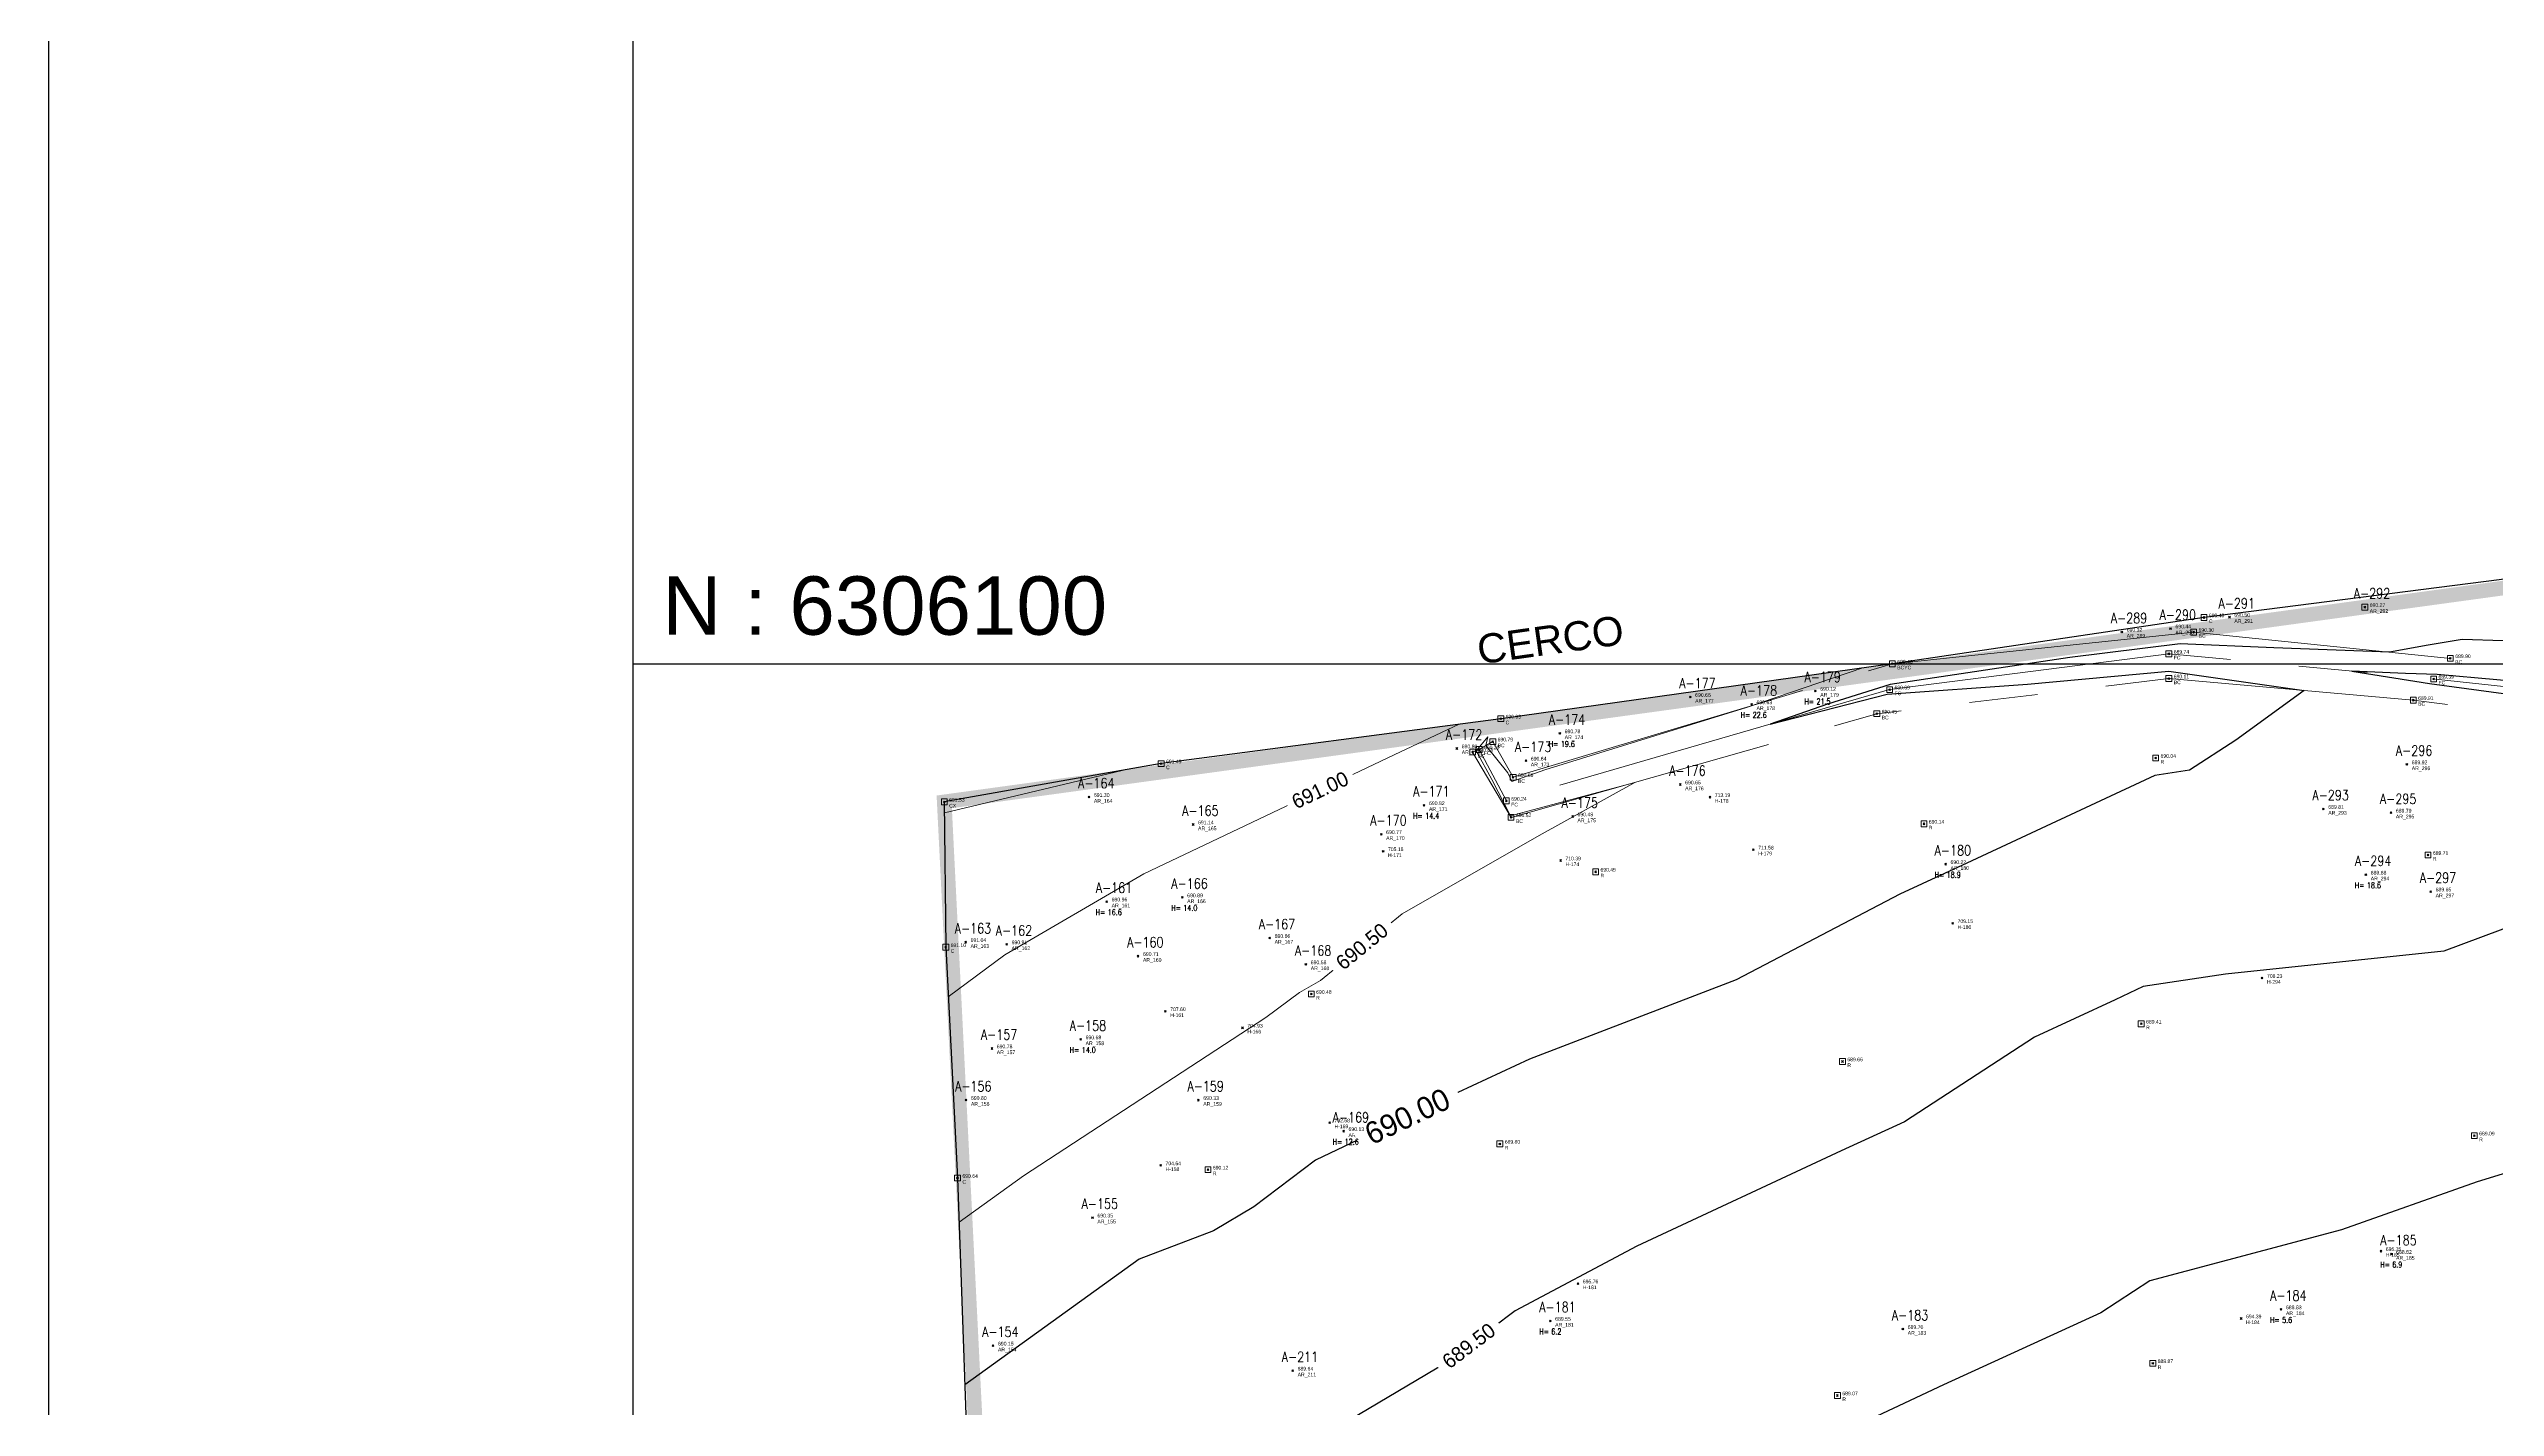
# Model space of a CAD drawing. Extents: x 350769 to 354978, y 6304672 to 6307963.
# Drawn here: x 352180 to 352263.7, y 6306074.6 to 6306121.1 of the extents above; entities that cross this region are included whole.
import ezdxf

# ---------------------------------------------------------------- set-up
doc = ezdxf.new("R2010")
doc.units = 0
doc.header["$PDMODE"] = 35
doc.header["$PDSIZE"] = 0.03
for name, pattern in [('4.0 - LO RECABARREN - DESNIVEL NUEVO$0$HIDDEN', [0.375, 0.25, -0.125]), ('CONTINUOS', [0]), ('DASHDOT', [1, 0.5, -0.25, 0, -0.25]), ('DASHED', [19.05, 12.7, -6.35]), ('PHANTOM', [23.5, 11.75, -2.35, 2.35, -2.35, 2.35, -2.35])]:
    doc.linetypes.add(name, pattern=pattern)
doc.layers.get('0').update_dxf_attribs({"linetype": 'CONTINUOUS'})
for name, color, linetype in [('-LAMINA 1_1250', 1, 'CONTINUOUS'), ('03_S2_Pav ext_Borde vereda', 7, 'CONTINUOUS'), ('1-ARBOL H1', 7, 'CONTINUOUS'), ('1-ARBOL H2', 1, 'CONTINUOUS'), ('1-ARBOL H3', 241, 'CONTINUOUS'), ('1-ARBOL NOMBRE', 3, 'CONTINUOUS'), ('1-ARBOL PTO', 7, 'CONTINUOUS'), ('1-CANAL', 150, 'PHANTOM'), ('1-CERCO', 252, 'CERCO_LINE'), ('1-coordenadas', 8, 'CONTINUOUS'), ('1-TEXTOS', 7, 'CONTINUOUS'), ('3-CANAL FDO', 141, 'PHANTOM'), ('C-TINN', 5, 'CONTINUOUS'), ('C-TOPO-MAJR', 9, 'CONTINUOUS'), ('C-TOPO-MINR', 8, 'CONTINUOUS'), ('V-NODE-TEXT DIC 2012', 31, 'CONTINUOUS')]:
    doc.layers.add(name, color=color, linetype=linetype)
doc.layers.add('0_ASD_LINEA OFICIAL', color=253, linetype='DASHDOT', lineweight=20)
doc.layers.add('0_ASD_TOPOGRAFIA_ELEMENTOS', color=7, linetype='CONTINUOS', lineweight=5, true_color=0xbdbdbd)
doc.styles.add('A', font='arial.ttf', dxfattribs={"height": 2})
doc.styles.add('ROMANS', font='romans.shx', dxfattribs={"width": 0.65})
doc.linetypes.add('CERCO_LINE', pattern='A,0.5,-0.2,[" X ",Standard,S=0.1,R=0,X=-0.1,Y=-0.05],-0.25', length=0.95)

# ---------------------------------------------------------------- blocks, each defined once
blk = doc.blocks.new('COORDENADAS')
at = {"layer": '-LAMINA 1_1250'}
blk.add_lwpolyline([(0, 0), (1436.25, 0), (1436.25, -923.479), (0, -923.479)], close=True, dxfattribs=at)
at = {"layer": '1-coordenadas'}
for p, q in [((20, -900.625), (20, -0.625)), ((20, -100.625), (1420, -100.625))]:
    blk.add_line(p, q, dxfattribs=at)
at = {"layer": '1-coordenadas', "style": 'A'}
blk.add_text('N : 6306100', height=2, dxfattribs=at).set_placement((21, -99.625))
blk = doc.blocks.new('A$C27410629')
at = {"layer": '0_ASD_LINEA OFICIAL', "ltscale": 8, "const_width": 0.5}
blk.add_lwpolyline([(110.932, 1279.578), (99.953, 1346.361), (6.684, 1333.564), (11.317, 1240.807), (13.576, 1195.446), (13.77, 1191.844), (39.524, 1192.667)], dxfattribs=at)
blk = doc.blocks.new('TOPOGRAFIA')
at = {"layer": '1-ARBOL H1', "color": 9, "lineweight": 0, "true_color": 0xbdbdbd}
for p in [(390240.466, 6303099.077), (390238.283, 6303098.615), (390231.716, 6303097.621), (390227.071, 6303095.162), (390244.923, 6303093.143), (390259.307, 6303092.782), (390216.208, 6303091.861), (390218.795, 6303092.005), (390215.317, 6303087.142), (390224.317, 6303084), (390260.175, 6303079.793), (390231.39, 6303077.502), (390256.405, 6303077.897)]:
    blk.add_point(p, dxfattribs=at)
at = {"layer": '1-ARBOL PTO', "color": 9, "lineweight": 0, "true_color": 0xbdbdbd}
for p in [(390254.639, 6303101.602), (390259.271, 6303101.944), (390250.954, 6303101.095), (390252.621, 6303101.211), (390240.466, 6303099.077), (390236.182, 6303098.867), (390238.283, 6303098.615), (390231.716, 6303097.621), (390228.192, 6303097.106), (390230.557, 6303096.686), (390260.71, 6303096.559), (390235.839, 6303095.871), (390215.602, 6303095.441), (390227.071, 6303095.162), (390232.153, 6303094.776), (390257.852, 6303095.032), (390260.166, 6303094.905), (390219.166, 6303094.502), (390225.604, 6303094.167), (390244.923, 6303093.143), (390259.307, 6303092.782), (390216.208, 6303091.861), (390218.795, 6303092.005), (390261.528, 6303092.204), (390221.788, 6303090.613), (390211.381, 6303090.472), (390212.784, 6303090.396), (390217.282, 6303089.995), (390223.024, 6303089.711), (390212.277, 6303086.833), (390215.317, 6303087.142), (390211.393, 6303085.065), (390219.346, 6303085.064), (390224.317, 6303084), (390215.722, 6303081.04), (390260.175, 6303079.793), (390231.39, 6303077.502), (390243.458, 6303077.223), (390256.405, 6303077.897), (390212.319, 6303076.655), (390222.574, 6303075.797)]:
    blk.add_point(p, dxfattribs=at)
at = {"layer": '1-CANAL', "color": 9, "lineweight": 0, "true_color": 0xbdbdbd, "flags": 128}
for points in [[(390253.414, 6303101.09), (390243.099, 6303100.007)], [(390262.2, 6303100.192), (390253.414, 6303101.09)], [(390229.421, 6303097.34), (390230.118, 6303096.118), (390243.099, 6303100.007)], [(390280.367, 6303098.056), (390262.2, 6303100.192)], [(390228.731, 6303096.983), (390230.048, 6303094.747), (390242.566, 6303098.295), (390252.564, 6303099.499), (390260.93, 6303098.761), (390279.6, 6303096.441), (390285.779, 6303096.223), (390298.376, 6303096.192), (390308.792, 6303096.443), (390318.517, 6303095.991), (390328.241, 6303095.594), (390336.107, 6303095.163)], [(390229.421, 6303097.34), (390228.955, 6303097.072), (390228.731, 6303096.983)]]:
    blk.add_lwpolyline(points, dxfattribs=at)
at = {"layer": '1-CERCO', "color": 9, "lineweight": 0, "true_color": 0xbdbdbd, "flags": 128}
blk.add_lwpolyline([(390327.287, 6303111.502), (390315.346, 6303109.667), (390303.406, 6303108.101), (390293.745, 6303107.091), (390275.997, 6303104.554), (390263.867, 6303102.883), (390253.767, 6303101.592), (390243.099, 6303100.007), (390229.695, 6303098.125), (390218.072, 6303096.588), (390210.647, 6303095.276), (390210.698, 6303090.299), (390211.101, 6303082.395), (390211.465, 6303072.025), (390211.99, 6303064.212), (390212.694, 6303049.474), (390213.171, 6303040.137), (390213.794, 6303028.341), (390214.128, 6303018.97), (390214.968, 6303007.586), (390216.456, 6302978.484), (390217.019, 6302967.12)], dxfattribs=at)
at = {"layer": '1-coordenadas', "color": 9, "linetype": '4.0 - LO RECABARREN - DESNIVEL NUEVO$0$HIDDEN', "lineweight": 0, "ltscale": 50, "true_color": 0xbdbdbd}
for p, q in [((390200, 6302300), (390200, 6303200)), ((390200, 6303100), (390900, 6303100))]:
    blk.add_line(p, q, dxfattribs=at)
at = {"layer": '3-CANAL FDO', "color": 9, "lineweight": 0, "true_color": 0xbdbdbd, "flags": 128}
for points in [[(390243.006, 6303099.122), (390252.564, 6303100.347), (390261.627, 6303099.487), (390279.898, 6303097.543), (390285.694, 6303097.041), (390298.371, 6303097.043), (390308.82, 6303097.129), (390318.804, 6303096.585), (390328.309, 6303096.467), (390336.311, 6303095.423)], [(390243.006, 6303099.122), (390229.888, 6303095.313)], [(390229.888, 6303095.313), (390228.955, 6303097.072)]]:
    blk.add_lwpolyline(points, dxfattribs=at)
at = {"layer": 'C-TINN', "color": 9, "linetype": 'Continuous', "lineweight": 0, "true_color": 0xbdbdbd}
for points, elevation in [([(390253.667, 6303101.492), (390253.667, 6303101.692), (390253.867, 6303101.692), (390253.867, 6303101.492), (390253.667, 6303101.492)], 690.484), ([(390259.171, 6303101.844), (390259.171, 6303102.044), (390259.371, 6303102.044), (390259.371, 6303101.844), (390259.171, 6303101.844)], 690.27), ([(390253.314, 6303100.99), (390253.314, 6303101.19), (390253.514, 6303101.19), (390253.514, 6303100.99), (390253.314, 6303100.99)], 690.305), ([(390242.999, 6303099.907), (390242.999, 6303100.107), (390243.199, 6303100.107), (390243.199, 6303099.907), (390242.999, 6303099.907)], 690.465), ([(390252.464, 6303100.247), (390252.464, 6303100.447), (390252.664, 6303100.447), (390252.664, 6303100.247), (390252.464, 6303100.247)], 689.74), ([(390262.1, 6303100.092), (390262.1, 6303100.292), (390262.3, 6303100.292), (390262.3, 6303100.092), (390262.1, 6303100.092)], 689.905), ([(390242.906, 6303099.022), (390242.906, 6303099.222), (390243.106, 6303099.222), (390243.106, 6303099.022), (390242.906, 6303099.022)], 689.89), ([(390252.464, 6303099.399), (390252.464, 6303099.599), (390252.664, 6303099.599), (390252.664, 6303099.399), (390252.464, 6303099.399)], 690.113), ([(390261.527, 6303099.387), (390261.527, 6303099.587), (390261.727, 6303099.587), (390261.727, 6303099.387), (390261.527, 6303099.387)], 689.393), ([(390229.595, 6303098.025), (390229.595, 6303098.225), (390229.795, 6303098.225), (390229.795, 6303098.025), (390229.595, 6303098.025)], 690.931), ([(390242.466, 6303098.195), (390242.466, 6303098.395), (390242.666, 6303098.395), (390242.666, 6303098.195), (390242.466, 6303098.195)], 690.453), ([(390260.83, 6303098.661), (390260.83, 6303098.861), (390261.03, 6303098.861), (390261.03, 6303098.661), (390260.83, 6303098.661)], 689.909), ([(390229.321, 6303097.24), (390229.321, 6303097.44), (390229.521, 6303097.44), (390229.521, 6303097.24), (390229.321, 6303097.24)], 690.793), ([(390217.972, 6303096.488), (390217.972, 6303096.688), (390218.172, 6303096.688), (390218.172, 6303096.488), (390217.972, 6303096.488)], 691.493), ([(390228.631, 6303096.883), (390228.631, 6303097.083), (390228.831, 6303097.083), (390228.831, 6303096.883), (390228.631, 6303096.883)], 690.834), ([(390228.855, 6303096.972), (390228.855, 6303097.172), (390229.055, 6303097.172), (390229.055, 6303096.972), (390228.855, 6303096.972)], 690.201), ([(390252.013, 6303096.677), (390252.013, 6303096.877), (390252.213, 6303096.877), (390252.213, 6303096.677), (390252.013, 6303096.677)], 690.041), ([(390230.018, 6303096.018), (390230.018, 6303096.218), (390230.218, 6303096.218), (390230.218, 6303096.018), (390230.018, 6303096.018)], 690.556), ([(390210.547, 6303095.176), (390210.547, 6303095.376), (390210.747, 6303095.376), (390210.747, 6303095.176), (390210.547, 6303095.176)], 691.532), ([(390229.788, 6303095.213), (390229.788, 6303095.413), (390229.988, 6303095.413), (390229.988, 6303095.213), (390229.788, 6303095.213)], 690.243), ([(390229.948, 6303094.647), (390229.948, 6303094.847), (390230.148, 6303094.847), (390230.148, 6303094.647), (390229.948, 6303094.647)], 690.524), ([(390244.081, 6303094.425), (390244.081, 6303094.625), (390244.281, 6303094.625), (390244.281, 6303094.425), (390244.081, 6303094.425)], 690.144), ([(390261.334, 6303093.356), (390261.334, 6303093.556), (390261.534, 6303093.556), (390261.534, 6303093.356), (390261.334, 6303093.356)], 689.712), ([(390232.842, 6303092.781), (390232.842, 6303092.981), (390233.042, 6303092.981), (390233.042, 6303092.781), (390232.842, 6303092.781)], 690.452), ([(390210.598, 6303090.199), (390210.598, 6303090.399), (390210.798, 6303090.399), (390210.798, 6303090.199), (390210.598, 6303090.199)], 691.1), ([(390223.11, 6303088.596), (390223.11, 6303088.796), (390223.31, 6303088.796), (390223.31, 6303088.596), (390223.11, 6303088.596)], 690.48), ([(390251.518, 6303087.579), (390251.518, 6303087.779), (390251.718, 6303087.779), (390251.718, 6303087.579), (390251.518, 6303087.579)], 689.412), ([(390241.292, 6303086.287), (390241.292, 6303086.487), (390241.492, 6303086.487), (390241.492, 6303086.287), (390241.292, 6303086.287)], 689.658), ([(390262.919, 6303083.749), (390262.919, 6303083.949), (390263.119, 6303083.949), (390263.119, 6303083.749), (390262.919, 6303083.749)], 689.093), ([(390229.565, 6303083.466), (390229.565, 6303083.666), (390229.765, 6303083.666), (390229.765, 6303083.466), (390229.565, 6303083.466)], 689.796), ([(390211.001, 6303082.295), (390211.001, 6303082.495), (390211.201, 6303082.495), (390211.201, 6303082.295), (390211.001, 6303082.295)], 690.636), ([(390219.575, 6303082.581), (390219.575, 6303082.781), (390219.775, 6303082.781), (390219.775, 6303082.581), (390219.575, 6303082.581)], 690.119), ([(390251.914, 6303075.951), (390251.914, 6303076.151), (390252.114, 6303076.151), (390252.114, 6303075.951), (390251.914, 6303075.951)], 688.868), ([(390241.12, 6303074.849), (390241.12, 6303075.049), (390241.32, 6303075.049), (390241.32, 6303074.849), (390241.12, 6303074.849)], 689.067)]:
    blk.add_lwpolyline(points, dxfattribs=dict(at, elevation=elevation))
for p in [(390253.767, 6303101.592, 690.484), (390259.271, 6303101.944, 690.27), (390253.414, 6303101.09, 690.305), (390243.099, 6303100.007, 690.465), (390252.564, 6303100.347, 689.74), (390262.2, 6303100.192, 689.905), (390243.006, 6303099.122, 689.89), (390252.564, 6303099.499, 690.113), (390261.627, 6303099.487, 689.393), (390229.695, 6303098.125, 690.931), (390242.566, 6303098.295, 690.453), (390260.93, 6303098.761, 689.909), (390229.421, 6303097.34, 690.793), (390218.072, 6303096.588, 691.493), (390228.731, 6303096.983, 690.834), (390228.955, 6303097.072, 690.201), (390252.113, 6303096.777, 690.041), (390230.118, 6303096.118, 690.556), (390210.647, 6303095.276, 691.532), (390229.888, 6303095.313, 690.243), (390230.048, 6303094.747, 690.524), (390244.181, 6303094.525, 690.144), (390261.434, 6303093.456, 689.712), (390232.942, 6303092.881, 690.452), (390210.698, 6303090.299, 691.1), (390223.21, 6303088.696, 690.48), (390251.618, 6303087.679, 689.412), (390241.392, 6303086.387, 689.658), (390229.665, 6303083.566, 689.796), (390263.019, 6303083.849, 689.093), (390211.101, 6303082.395, 690.636), (390219.675, 6303082.681, 690.119), (390252.014, 6303076.051, 688.868), (390241.22, 6303074.949, 689.067)]:
    blk.add_point(p, dxfattribs=at)
at = {"layer": 'C-TOPO-MAJR', "color": 9, "linetype": 'Continuous', "lineweight": -3, "true_color": 0xbdbdbd, "elevation": 690}
blk.add_lwpolyline([(390266.81, 6303100.701), (390262.599, 6303100.836), (390261.438, 6303100.648), (390260.113, 6303100.405), (390256.161, 6303100.554), (390252.955, 6303100.689), (390249.17, 6303100.225), (390243.024, 6303099.291), (390240.877, 6303098.626), (390238.918, 6303097.935), (390242.92, 6303098.96), (390247.721, 6303099.308), (390252.564, 6303099.756), (390257.198, 6303099.09), (390254.852, 6303097.393), (390253.275, 6303096.363), (390252.081, 6303096.184), (390245.644, 6303093.178), (390243.355, 6303092.114), (390237.752, 6303089.184), (390230.684, 6303086.463), (390227.74, 6303085.096), (390223.356, 6303083.007), (390221.243, 6303081.409), (390219.865, 6303080.594), (390217.315, 6303079.618), (390211.35, 6303075.311)], dxfattribs=at)
at = {"layer": 'C-TOPO-MINR', "color": 9, "linetype": 'Continuous', "lineweight": -3, "true_color": 0xbdbdbd}
for points, elevation in [([(390271.965, 6303098.73), (390261.747, 6303099.634), (390260.663, 6303099.675), (390258.832, 6303099.752), (390261.482, 6303099.336), (390266.797, 6303098.611)], 689.5), ([(390267.088, 6303092.073), (390261.977, 6303090.166), (390254.497, 6303089.374), (390251.687, 6303088.952), (390250.724, 6303088.502), (390247.96, 6303087.217), (390243.516, 6303084.32), (390241.346, 6303083.329), (390234.357, 6303080.067), (390230.191, 6303077.851), (390227.831, 6303076.067), (390222.495, 6303072.907), (390220.611, 6303071.921), (390218.96, 6303071.08), (390211.724, 6303068.166)], 689.5), ([(390266.278, 6303083.234), (390263.113, 6303082.267), (390258.47, 6303080.626), (390251.918, 6303078.872), (390250.239, 6303077.778), (390244.854, 6303075.32), (390241.408, 6303073.696), (390239.977, 6303073.436), (390230.633, 6303069.537), (390225.328, 6303066.478), (390220.866, 6303064.141), (390216.887, 6303062.116), (390212.224, 6303059.316)], 689)]:
    blk.add_lwpolyline(points, dxfattribs=dict(at, elevation=elevation))
at = {"layer": 'C-TOPO-MINR', "color": 9, "linetype": 'Continuous', "lineweight": 0, "true_color": 0xbdbdbd}
for points, elevation in [([(390242.092, 6303099.866), (390238.106, 6303098.511), (390231.202, 6303096.371), (390230.077, 6303095.974), (390229.935, 6303096.268), (390229.19, 6303097.207), (390229.258, 6303097.503), (390228.849, 6303097.03), (390229.385, 6303096.039), (390230.034, 6303094.795), (390234.279, 6303095.946), (390231.013, 6303094.125), (390226.318, 6303091.446), (390223.522, 6303089.164), (390222.806, 6303088.748), (390221.658, 6303087.888), (390213.356, 6303082.47), (390211.154, 6303080.88)], 690.5), ([(390228.268, 6303097.936), (390226.046, 6303096.884), (390217.477, 6303092.812), (390212.716, 6303090.04), (390210.785, 6303088.596)], 691), ([(390210.651, 6303094.907), (390216.739, 6303096.353)], 691.5)]:
    blk.add_lwpolyline(points, dxfattribs=dict(at, elevation=elevation))
at = {"layer": 'V-NODE-TEXT DIC 2012', "color": 9, "lineweight": 0, "true_color": 0xbdbdbd}
for p in [(390253.767, 6303101.592), (390254.639, 6303101.602), (390259.271, 6303101.944), (390250.954, 6303101.095), (390252.621, 6303101.211), (390253.414, 6303101.09), (390243.099, 6303100.007), (390252.564, 6303100.347), (390262.2, 6303100.192), (390240.466, 6303099.077), (390243.006, 6303099.122), (390252.564, 6303099.499), (390261.627, 6303099.487), (390229.695, 6303098.125), (390236.182, 6303098.867), (390238.283, 6303098.615), (390242.566, 6303098.295), (390260.93, 6303098.761), (390229.421, 6303097.34), (390231.716, 6303097.621), (390218.072, 6303096.588), (390228.192, 6303097.106), (390228.731, 6303096.983), (390228.955, 6303097.072), (390230.557, 6303096.686), (390252.113, 6303096.777), (390260.71, 6303096.559), (390230.118, 6303096.118), (390235.839, 6303095.871), (390210.647, 6303095.276), (390215.602, 6303095.441), (390227.071, 6303095.162), (390229.888, 6303095.313), (390232.153, 6303094.776), (390236.855, 6303095.439), (390257.852, 6303095.032), (390260.166, 6303094.905), (390219.166, 6303094.502), (390225.604, 6303094.167), (390230.048, 6303094.747), (390244.181, 6303094.525), (390225.669, 6303093.584), (390231.743, 6303093.269), (390238.343, 6303093.639), (390244.923, 6303093.143), (390261.434, 6303093.456), (390232.942, 6303092.881), (390259.307, 6303092.782), (390216.208, 6303091.861), (390218.795, 6303092.005), (390261.528, 6303092.204), (390221.788, 6303090.613), (390245.165, 6303091.12), (390210.698, 6303090.299), (390211.381, 6303090.472), (390212.784, 6303090.396), (390217.282, 6303089.995), (390223.024, 6303089.711), (390255.756, 6303089.243), (390218.216, 6303088.105), (390223.21, 6303088.696), (390220.855, 6303087.54), (390251.618, 6303087.679), (390212.277, 6303086.833), (390215.317, 6303087.142), (390241.392, 6303086.387), (390211.393, 6303085.065), (390219.346, 6303085.064), (390223.837, 6303084.295), (390224.317, 6303084), (390229.665, 6303083.566), (390263.019, 6303083.849), (390211.101, 6303082.395), (390218.054, 6303082.828), (390219.675, 6303082.681), (390215.722, 6303081.04), (390259.824, 6303079.891), (390260.175, 6303079.793), (390232.339, 6303078.783), (390231.39, 6303077.502), (390243.458, 6303077.223), (390255.038, 6303077.586), (390256.405, 6303077.897), (390212.319, 6303076.655), (390222.574, 6303075.797), (390252.014, 6303076.051), (390241.22, 6303074.949)]:
    blk.add_point(p, dxfattribs=at)
at = {"layer": '1-ARBOL H2', "color": 9, "lineweight": 0, "true_color": 0xbdbdbd, "style": 'ROMANS', "width": 0.8}
for p in [(390237.906, 6303098.153), (390240.089, 6303098.615), (390231.339, 6303097.159), (390226.694, 6303094.7), (390244.546, 6303092.681), (390258.93, 6303092.32), (390215.831, 6303091.399), (390218.418, 6303091.543), (390214.94, 6303086.68), (390223.94, 6303083.538), (390259.798, 6303079.331), (390231.013, 6303077.04), (390256.028, 6303077.435)]:
    blk.add_text('H=', height=0.2, dxfattribs=at).set_placement(p)
at = {"layer": '1-ARBOL H3', "color": 9, "lineweight": 0, "true_color": 0xbdbdbd, "style": 'ROMANS', "width": 0.8}
for s, p in [('22.6', (390238.319, 6303098.153)), ('21.5', (390240.502, 6303098.615)), ('19.6', (390231.752, 6303097.159)), ('14.4', (390227.107, 6303094.7)), ('18.9', (390244.959, 6303092.681)), ('18.6', (390259.343, 6303092.32)), ('16.6', (390216.244, 6303091.399)), ('14.0', (390218.831, 6303091.543)), ('14.0', (390215.353, 6303086.68)), ('12.6', (390224.353, 6303083.538)), ('6.9', (390260.211, 6303079.331)), ('6.2', (390231.426, 6303077.04)), ('5.6', (390256.441, 6303077.435))]:
    blk.add_text(s, height=0.2, dxfattribs=at).set_placement(p)
at = {"layer": '1-ARBOL NOMBRE', "color": 9, "lineweight": 0, "true_color": 0xbdbdbd, "style": 'ROMANS', "width": 0.8}
for s, p in [('A-292', (390258.894, 6303102.244)), ('A-289', (390250.577, 6303101.395)), ('A-290', (390252.244, 6303101.511)), ('A-291', (390254.262, 6303101.902)), ('A-177', (390235.805, 6303099.167)), ('A-178', (390237.906, 6303098.915)), ('A-179', (390240.089, 6303099.377)), ('A-174', (390231.339, 6303097.921)), ('A-172', (390227.815, 6303097.406)), ('A-173', (390230.18, 6303096.986)), ('A-176', (390235.462, 6303096.171)), ('A-296', (390260.333, 6303096.859)), ('A-164', (390215.225, 6303095.741)), ('A-171', (390226.694, 6303095.462)), ('A-293', (390257.475, 6303095.332)), ('A-165', (390218.789, 6303094.802)), ('A-170', (390225.227, 6303094.467)), ('A-175', (390231.776, 6303095.076)), ('A-295', (390259.789, 6303095.205)), ('A-180', (390244.546, 6303093.443)), ('A-294', (390258.93, 6303093.082)), ('A-161', (390215.831, 6303092.161)), ('A-166', (390218.418, 6303092.305)), ('A-297', (390261.151, 6303092.504)), ('A-163', (390211.004, 6303090.772)), ('A-162', (390212.407, 6303090.696)), ('A-160', (390216.905, 6303090.295)), ('A-167', (390221.411, 6303090.913)), ('A-168', (390222.647, 6303090.011)), ('A-157', (390211.9, 6303087.133)), ('A-158', (390214.94, 6303087.442)), ('A-156', (390211.016, 6303085.365)), ('A-159', (390218.969, 6303085.364)), ('A-169', (390223.94, 6303084.3)), ('A-155', (390215.345, 6303081.34)), ('A-185', (390259.798, 6303080.093)), ('A-181', (390231.013, 6303077.802)), ('A-184', (390256.028, 6303078.197)), ('A-154', (390211.942, 6303076.955)), ('A-183', (390243.081, 6303077.523)), ('A-211', (390222.197, 6303076.097))]:
    blk.add_text(s, height=0.35, dxfattribs=at).set_placement(p)
at = {"layer": '1-coordenadas', "color": 9, "lineweight": 0, "true_color": 0xbdbdbd, "style": 'A'}
blk.add_text('N : 6306100', height=2, dxfattribs=at).set_placement((390201, 6303101))
at = {"layer": '1-TEXTOS', "color": 9, "lineweight": 0, "true_color": 0xbdbdbd, "style": 'A'}
blk.add_text('CERCO', height=1, rotation=7.99548, dxfattribs=at).set_placement((390228.964, 6303099.984))
at = {"layer": 'V-NODE-TEXT DIC 2012', "color": 9, "lineweight": 0, "true_color": 0xbdbdbd}
for s, height, p in [('690.48', 0.125, (390253.934, 6303101.6)), ('C', 0.125, (390253.934, 6303101.4)), ('AR_291', 0.127, (390254.806, 6303101.407)), ('690.50', 0.127, (390254.806, 6303101.609)), ('AR_292', 0.127, (390259.438, 6303101.749)), ('690.27', 0.127, (390259.438, 6303101.951)), ('AR_289', 0.127, (390251.121, 6303100.9)), ('690.32', 0.127, (390251.121, 6303101.102)), ('AR_290', 0.127, (390252.788, 6303101.016)), ('690.44', 0.127, (390252.788, 6303101.218)), ('690.30', 0.125, (390253.581, 6303101.098)), ('BC', 0.125, (390253.581, 6303100.898)), ('690.46', 0.125, (390243.266, 6303100.015)), ('BCYC', 0.125, (390243.266, 6303099.815)), ('689.74', 0.125, (390252.731, 6303100.355)), ('FC', 0.125, (390252.731, 6303100.155)), ('689.90', 0.125, (390262.367, 6303100.2)), ('BC', 0.125, (390262.367, 6303100)), ('690.66', 0.127, (390236.349, 6303098.874)), ('AR_179', 0.127, (390240.633, 6303098.882)), ('690.12', 0.127, (390240.633, 6303099.084)), ('689.89', 0.125, (390243.173, 6303099.13)), ('FC', 0.125, (390243.173, 6303098.93)), ('690.11', 0.125, (390252.731, 6303099.507)), ('BC', 0.125, (390252.731, 6303099.307)), ('689.39', 0.125, (390261.794, 6303099.495)), ('FC', 0.125, (390261.794, 6303099.295)), ('690.93', 0.125, (390229.862, 6303098.133)), ('AR_177', 0.127, (390236.349, 6303098.672)), ('AR_178', 0.127, (390238.45, 6303098.42)), ('690.63', 0.127, (390238.45, 6303098.622)), ('690.45', 0.125, (390242.733, 6303098.303)), ('BC', 0.125, (390242.733, 6303098.103)), ('689.91', 0.125, (390261.097, 6303098.769)), ('BC', 0.125, (390261.097, 6303098.569)), ('690.79', 0.125, (390229.588, 6303097.348)), ('BC', 0.125, (390229.588, 6303097.148)), ('C', 0.125, (390229.862, 6303097.933)), ('AR_174', 0.127, (390231.883, 6303097.426)), ('690.78', 0.127, (390231.883, 6303097.628)), ('691.49', 0.125, (390218.239, 6303096.596)), ('C', 0.125, (390218.239, 6303096.396)), ('AR_172', 0.127, (390228.359, 6303096.911)), ('690.80', 0.127, (390228.359, 6303097.113)), ('690.83', 0.125, (390228.898, 6303096.991)), ('BC', 0.125, (390228.898, 6303096.791)), ('690.20', 0.125, (390229.122, 6303097.08)), ('FC', 0.125, (390229.122, 6303096.88)), ('AR_173', 0.127, (390230.724, 6303096.491)), ('690.64', 0.127, (390230.724, 6303096.693)), ('690.04', 0.125, (390252.28, 6303096.785)), ('R', 0.125, (390252.28, 6303096.585)), ('AR_296', 0.127, (390260.877, 6303096.364)), ('689.92', 0.127, (390260.877, 6303096.566)), ('690.56', 0.125, (390230.285, 6303096.126)), ('BC', 0.125, (390230.285, 6303095.926)), ('AR_176', 0.127, (390236.006, 6303095.676)), ('690.65', 0.127, (390236.006, 6303095.878)), ('691.53', 0.125, (390210.814, 6303095.284)), ('CX', 0.125, (390210.814, 6303095.084)), ('AR_164', 0.127, (390215.769, 6303095.246)), ('691.30', 0.127, (390215.769, 6303095.448)), ('AR_171', 0.127, (390227.238, 6303094.967)), ('690.82', 0.127, (390227.238, 6303095.169)), ('690.24', 0.125, (390230.055, 6303095.321)), ('FC', 0.125, (390230.055, 6303095.121)), ('690.52', 0.125, (390230.215, 6303094.755)), ('690.48', 0.127, (390232.32, 6303094.783)), ('713.19', 0.125, (390237.022, 6303095.447)), ('H-178', 0.125, (390237.022, 6303095.247)), ('AR_293', 0.127, (390258.019, 6303094.837)), ('689.81', 0.127, (390258.019, 6303095.039)), ('AR_295', 0.127, (390260.333, 6303094.71)), ('689.79', 0.127, (390260.333, 6303094.912)), ('AR_165', 0.127, (390219.333, 6303094.307)), ('691.14', 0.127, (390219.333, 6303094.509)), ('AR_170', 0.127, (390225.771, 6303093.972)), ('690.77', 0.127, (390225.771, 6303094.174)), ('BC', 0.125, (390230.215, 6303094.555)), ('AR_175', 0.127, (390232.32, 6303094.581)), ('690.14', 0.125, (390244.348, 6303094.533)), ('R', 0.125, (390244.348, 6303094.333)), ('705.18', 0.125, (390225.836, 6303093.592)), ('H-171', 0.125, (390225.836, 6303093.392)), ('710.39', 0.125, (390231.91, 6303093.277)), ('H-174', 0.125, (390231.91, 6303093.077)), ('711.58', 0.125, (390238.51, 6303093.647)), ('H-179', 0.125, (390238.51, 6303093.447)), ('690.22', 0.127, (390245.09, 6303093.15)), ('689.71', 0.125, (390261.601, 6303093.464)), ('R', 0.125, (390261.601, 6303093.264)), ('690.45', 0.125, (390233.109, 6303092.889)), ('R', 0.125, (390233.109, 6303092.689)), ('AR_180', 0.127, (390245.09, 6303092.948)), ('AR_294', 0.127, (390259.474, 6303092.587)), ('689.68', 0.127, (390259.474, 6303092.789)), ('689.65', 0.127, (390261.695, 6303092.211)), ('AR_161', 0.127, (390216.375, 6303091.666)), ('690.96', 0.127, (390216.375, 6303091.868)), ('AR_166', 0.127, (390218.962, 6303091.81)), ('690.89', 0.127, (390218.962, 6303092.012)), ('AR_297', 0.127, (390261.695, 6303092.009)), ('691.04', 0.127, (390211.548, 6303090.479)), ('690.66', 0.127, (390221.955, 6303090.62)), ('709.15', 0.125, (390245.332, 6303091.128)), ('H-180', 0.125, (390245.332, 6303090.928)), ('691.10', 0.125, (390210.865, 6303090.307)), ('C', 0.125, (390210.865, 6303090.107)), ('AR_163', 0.127, (390211.548, 6303090.277)), ('AR_162', 0.127, (390212.951, 6303090.201)), ('690.91', 0.127, (390212.951, 6303090.403)), ('AR_160', 0.127, (390217.449, 6303089.8)), ('690.71', 0.127, (390217.449, 6303090.002)), ('AR_167', 0.127, (390221.955, 6303090.418)), ('690.58', 0.127, (390223.191, 6303089.718)), ('AR_168', 0.127, (390223.191, 6303089.516)), ('708.23', 0.125, (390255.923, 6303089.251)), ('H-294', 0.125, (390255.923, 6303089.051)), ('707.60', 0.125, (390218.383, 6303088.113)), ('690.48', 0.125, (390223.377, 6303088.704)), ('R', 0.125, (390223.377, 6303088.504)), ('690.68', 0.127, (390215.484, 6303087.149)), ('H-161', 0.125, (390218.383, 6303087.913)), ('704.93', 0.125, (390221.022, 6303087.548)), ('H-166', 0.125, (390221.022, 6303087.348)), ('689.41', 0.125, (390251.785, 6303087.687)), ('R', 0.125, (390251.785, 6303087.487)), ('AR_157', 0.127, (390212.444, 6303086.638)), ('690.78', 0.127, (390212.444, 6303086.84)), ('AR_158', 0.127, (390215.484, 6303086.947)), ('689.66', 0.125, (390241.559, 6303086.395)), ('R', 0.125, (390241.559, 6303086.195)), ('AR_156', 0.127, (390211.56, 6303084.87)), ('690.80', 0.127, (390211.56, 6303085.072)), ('AR_159', 0.127, (390219.513, 6303084.869)), ('690.33', 0.127, (390219.513, 6303085.071)), ('702.68', 0.125, (390224.004, 6303084.303)), ('H-169', 0.125, (390224.004, 6303084.103)), ('AR_169', 0.127, (390224.484, 6303083.805)), ('690.13', 0.127, (390224.484, 6303084.007)), ('689.09', 0.125, (390263.186, 6303083.857)), ('689.80', 0.125, (390229.832, 6303083.574)), ('R', 0.125, (390229.832, 6303083.374)), ('R', 0.125, (390263.186, 6303083.657)), ('690.64', 0.125, (390211.268, 6303082.403)), ('C', 0.125, (390211.268, 6303082.203)), ('704.64', 0.125, (390218.221, 6303082.836)), ('H-158', 0.125, (390218.221, 6303082.636)), ('690.12', 0.125, (390219.842, 6303082.689)), ('R', 0.125, (390219.842, 6303082.489)), ('AR_155', 0.127, (390215.889, 6303080.845)), ('690.35', 0.127, (390215.889, 6303081.047)), ('695.75', 0.125, (390259.991, 6303079.899)), ('H-185', 0.125, (390259.991, 6303079.699)), ('AR_185', 0.127, (390260.342, 6303079.598)), ('688.82', 0.127, (390260.342, 6303079.8)), ('695.76', 0.125, (390232.506, 6303078.791)), ('H-181', 0.125, (390232.506, 6303078.591)), ('688.83', 0.127, (390256.572, 6303077.904)), ('AR_181', 0.127, (390231.557, 6303077.307)), ('689.55', 0.127, (390231.557, 6303077.509)), ('689.70', 0.127, (390243.625, 6303077.23)), ('694.39', 0.125, (390255.205, 6303077.594)), ('H-184', 0.125, (390255.205, 6303077.394)), ('AR_184', 0.127, (390256.572, 6303077.702)), ('AR_154', 0.127, (390212.486, 6303076.46)), ('690.15', 0.127, (390212.486, 6303076.662)), ('AR_183', 0.127, (390243.625, 6303077.028)), ('AR_211', 0.127, (390222.741, 6303075.602)), ('689.64', 0.127, (390222.741, 6303075.804)), ('688.87', 0.125, (390252.181, 6303076.059)), ('R', 0.125, (390252.181, 6303075.859)), ('689.07', 0.125, (390241.387, 6303074.957)), ('R', 0.125, (390241.387, 6303074.757))]:
    blk.add_text(s, height=height, dxfattribs=at).set_placement(p)
at = {"layer": 'C-TOPO-MAJR', "color": 9, "linetype": 'Continuous', "lineweight": 0, "true_color": 0xbdbdbd, "insert": (390226.501, 6303084.506, 690), "char_height": 0.75, "width": 3.75143, "attachment_point": 5, "rotation": 25.47598, "bg_fill": 3, "box_fill_scale": 1.042333, "bg_fill_color": 256, "bg_fill_true_color": 13158600, "bg_fill_transparency": 0}
blk.add_mtext('690.00', dxfattribs=at)
at = {"layer": 'C-TOPO-MINR', "color": 9, "linetype": 'Continuous', "lineweight": 0, "true_color": 0xbdbdbd, "char_height": 0.5, "attachment_point": 5, "bg_fill": 3, "box_fill_scale": 1.0635, "bg_fill_color": 256, "bg_fill_true_color": 13158600, "bg_fill_transparency": 0}
for s, insert, width, rotation in [('691.00', (390223.513, 6303095.68, 691), 2.40476, 25.41635), ('690.50', (390224.945, 6303090.326, 690.5), 2.50095, 39.22076), ('689.50', (390228.603, 6303076.651, 689.5), 2.50095, 37.0969)]:
    blk.add_mtext(s, dxfattribs=dict(at, insert=insert, width=width, rotation=rotation))

msp = doc.modelspace()

# ---------------------------------------------------------------- linework, layer by layer
at = {"layer": '1-CERCO', "ltscale": 6, "flags": 128}
msp.add_lwpolyline([(352327.287, 6306111.502), (352315.346, 6306109.667), (352303.406, 6306108.101), (352293.745, 6306107.091), (352275.997, 6306104.554), (352263.867, 6306102.883), (352253.767, 6306101.592), (352243.099, 6306100.007), (352229.695, 6306098.125), (352218.072, 6306096.588), (352210.647, 6306095.276), (352210.698, 6306090.299), (352211.101, 6306082.395), (352211.465, 6306072.025), (352211.99, 6306064.212), (352212.694, 6306049.474), (352213.171, 6306040.137), (352213.794, 6306028.341), (352214.128, 6306018.97), (352214.968, 6306007.586), (352216.456, 6305978.484), (352217.019, 6305967.12)], dxfattribs=at)

# ---------------------------------------------------------------- block references
at = {"color": 252, "linetype": 'DASHED'}
msp.add_blockref('COORDENADAS', (352180, 6306200.625), dxfattribs=at)
at = {"layer": '03_S2_Pav ext_Borde vereda', "linetype": 'Continuous'}
msp.add_blockref('A$C27410629', (352203.962, 6304761.714), dxfattribs=at)

# ---------------------------------------------------------------- texts
at = {"layer": '1-TEXTOS', "style": 'A'}
msp.add_text('CERCO', height=1, rotation=7.99548, dxfattribs=at).set_placement((352228.964, 6306099.984))

# ---------------------------------------------------------------- next in the draw order: block references
at = {"layer": '0_ASD_TOPOGRAFIA_ELEMENTOS', "color": 30, "true_color": 0xf26507}
msp.add_blockref('TOPOGRAFIA', (-38000, 3000), dxfattribs=at)

doc.saveas('drawing.dxf')
